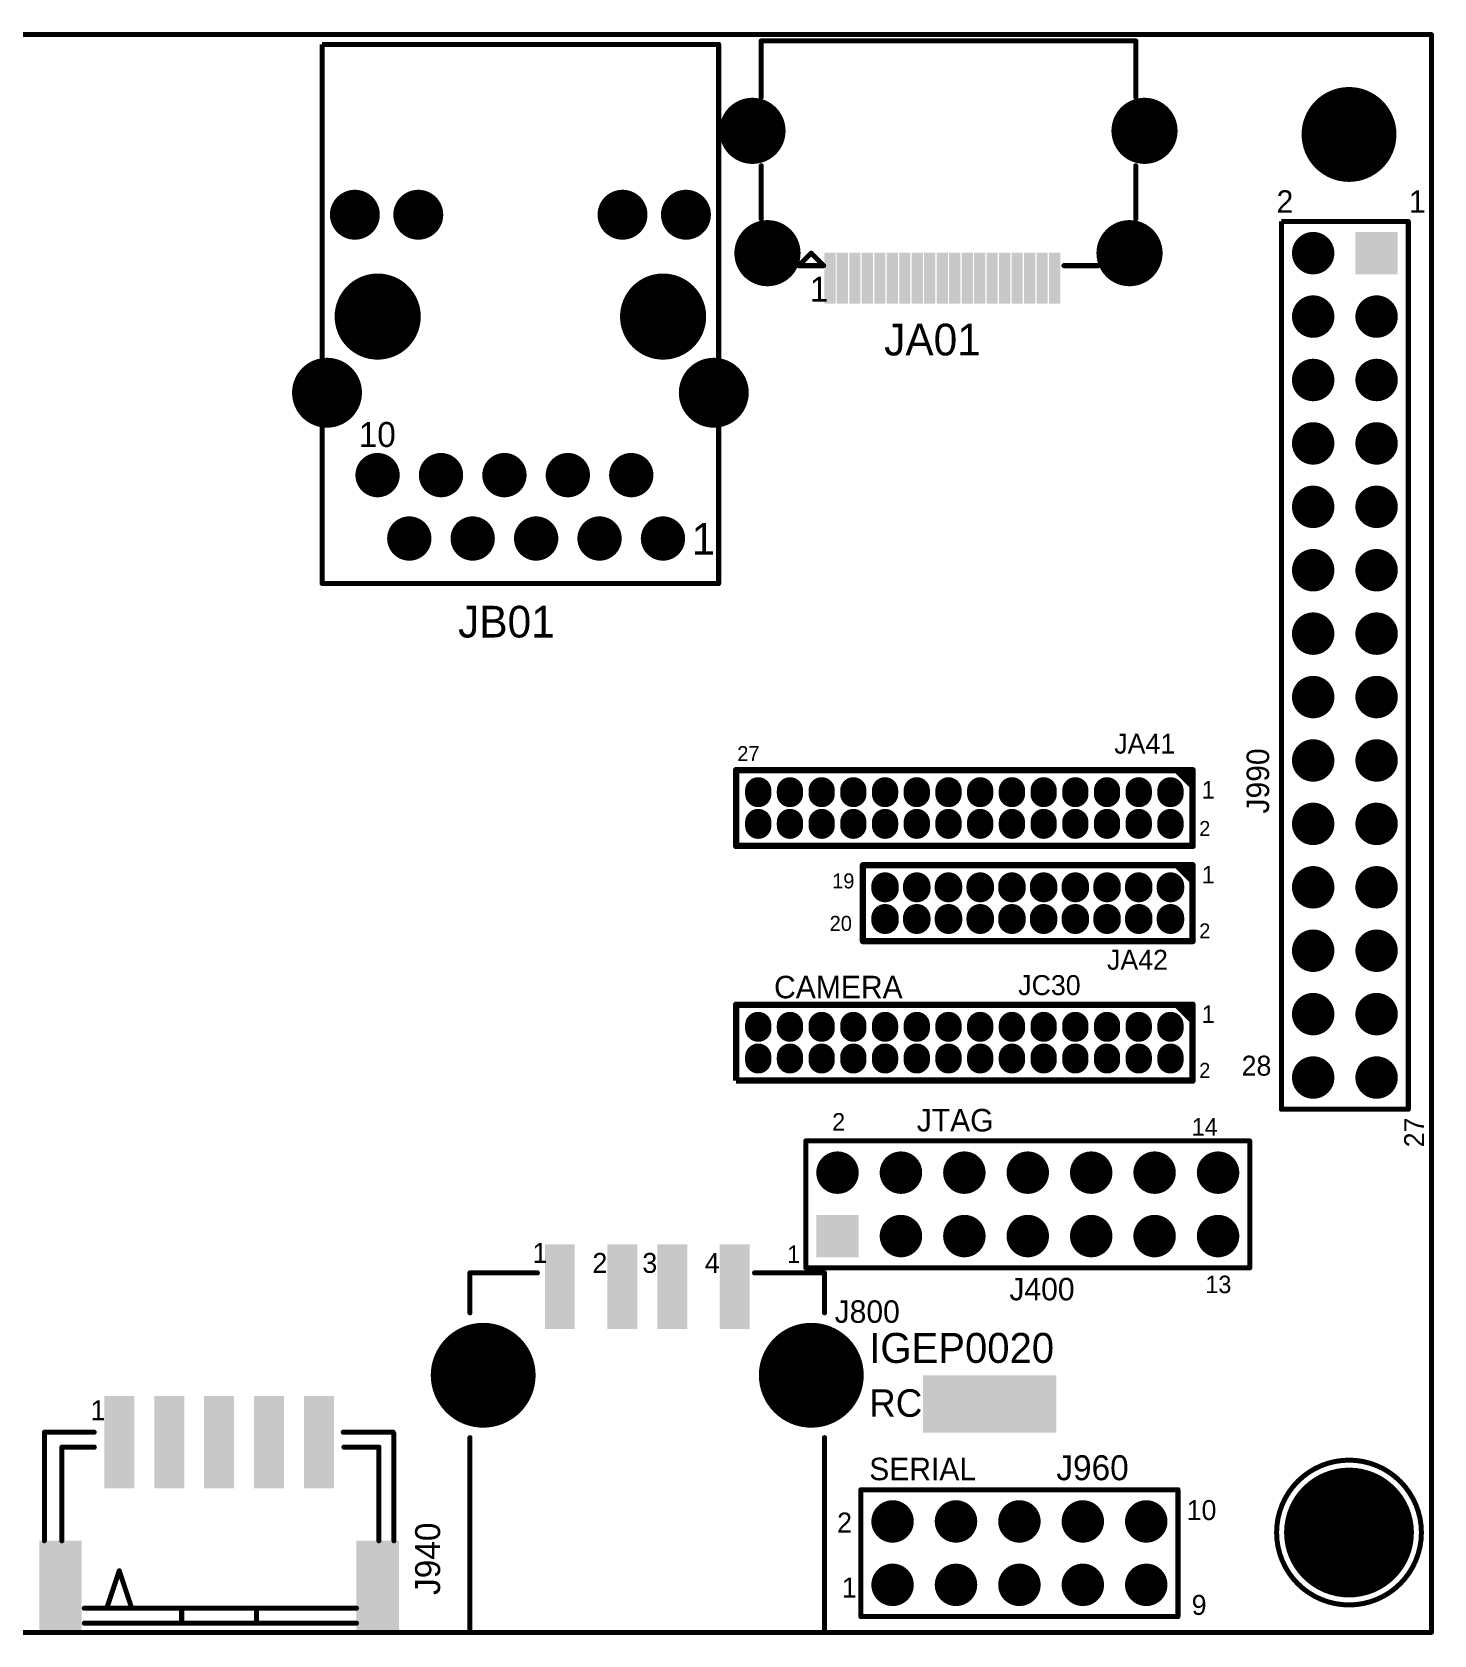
# Model space of a CAD drawing. Extents: x 3.1 to 98.5, y 19.6 to 84.
# Drawn here: x 42.4 to 98.5, y 19.8 to 84 of the extents above; entities that cross this region are included whole.
import ezdxf

# ---------------------------------------------------------------- set-up
doc = ezdxf.new("R2010")
doc.units = 0
doc.header["$MEASUREMENT"] = 0
for name, color, linetype in [('MECHANICAL1', 6, 'CONTINUOUS'), ('TOPOVERLAY', 2, 'CONTINUOUS'), ('TOPSOLDER', 216, 'CONTINUOUS')]:
    doc.layers.add(name, color=color, linetype=linetype)

msp = doc.modelspace()

# ---------------------------------------------------------------- linework, layer by layer
at = {"layer": 'MECHANICAL1', "const_width": 0.2032}
for points in [[(5.413708, 83.85759), (98.413707, 83.85759)], [(98.413707, 19.857591), (98.413707, 83.85759)], [(5.413708, 19.857591), (98.413707, 19.857591)]]:
    msp.add_lwpolyline(points, dxfattribs=at)
at = {"layer": 'MECHANICAL1', "const_width": 0.1016}
for points in [[(98.362907, 83.85759, 1), (98.464507, 83.85759, 1)], [(98.362907, 83.85759, 1), (98.464507, 83.85759, 1)], [(98.362907, 19.857591, 1), (98.464507, 19.857591, 1)], [(98.362907, 19.857591, 1), (98.464507, 19.857591, 1)]]:
    msp.add_lwpolyline(points, format="xyb", close=True, dxfattribs=at)
at = {"layer": 'TOPOVERLAY'}
for points, const_width in [([(53.988709, 83.462592), (69.868707, 83.462592)], 0.2032), ([(53.988709, 61.872592), (53.988709, 83.462592)], 0.2032), ([(69.868707, 61.872592), (69.868707, 83.462592)], 0.2032), ([(71.573708, 81.352591), (71.573708, 83.602592)], 0.2032), ([(71.573708, 83.602592), (86.573708, 83.602592)], 0.2032), ([(86.573708, 81.352591), (86.573708, 83.602592)], 0.2032), ([(71.573708, 76.477592), (71.573708, 78.602592)], 0.2032), ([(86.573708, 76.477592), (86.573708, 78.602592)], 0.2032), ([(92.408708, 40.812591), (92.408708, 76.372591)], 0.2032), ([(92.408708, 76.372591), (97.488708, 76.372591)], 0.2032), ([(97.488708, 40.812591), (97.488708, 76.372591)], 0.2032), ([(73.07371, 74.602592), (73.573709, 75.102591)], 0.2032), ([(73.573709, 75.102591), (74.073708, 74.602592)], 0.2032), ([(73.073707, 74.602592), (73.07371, 74.602592)], 0.2032), ([(73.073707, 74.602592), (74.073708, 74.602592)], 0.2032), ([(83.698708, 74.602592), (85.073709, 74.602592)], 0.2032), ([(53.988709, 61.872592), (69.868707, 61.872592)], 0.2032), ([(70.568709, 51.357592), (70.568709, 54.397591)], 0.254), ([(70.568709, 54.397591), (88.848708, 54.397591)], 0.254), ([(88.213708, 54.397591), (88.848708, 53.762591)], 0.254), ([(88.463707, 54.397591), (88.848708, 54.01259)], 0.254), ([(88.848708, 51.357592), (88.848708, 54.397591)], 0.254), ([(70.568709, 51.357592), (88.848708, 51.357592)], 0.254), ([(75.648709, 47.547592), (75.648709, 50.587591)], 0.254), ([(75.648709, 50.587591), (88.848708, 50.587591)], 0.254), ([(88.213708, 50.587591), (88.848708, 49.952591)], 0.254), ([(88.463707, 50.587591), (88.848708, 50.20259)], 0.254), ([(88.848708, 47.547592), (88.848708, 50.587591)], 0.254), ([(75.648709, 47.547592), (88.848708, 47.547592)], 0.254), ([(70.568709, 44.999591), (88.848708, 44.999591)], 0.254), ([(70.568709, 41.959592), (70.568709, 44.999591)], 0.254), ([(88.213708, 44.999591), (88.848708, 44.364591)], 0.254), ([(88.463707, 44.999591), (88.848708, 44.61459)], 0.254), ([(88.848708, 41.959592), (88.848708, 44.999591)], 0.254), ([(70.568709, 41.959592), (88.848708, 41.959592)], 0.254), ([(92.408708, 40.812591), (97.488708, 40.812591)], 0.2032), ([(73.358708, 39.542591), (91.138708, 39.542591)], 0.2032), ([(73.358708, 34.462591), (73.358708, 39.542591)], 0.2032), ([(91.138708, 34.462591), (91.138708, 39.542591)], 0.2032), ([(59.908707, 34.25759), (62.608709, 34.25759)], 0.2032), ([(59.908707, 32.657591), (59.908707, 34.25759)], 0.2032), ([(71.308707, 34.25759), (74.108709, 34.25759)], 0.2032), ([(73.358708, 34.462591), (91.138708, 34.462591)], 0.2032), ([(74.108709, 32.657591), (74.108709, 34.25759)], 0.2032), ([(42.863709, 27.87759), (44.863708, 27.87759)], 0.2), ([(42.863709, 23.527589), (42.863709, 27.87759)], 0.2), ([(54.834964, 27.87759), (56.834963, 27.87759)], 0.2), ([(56.863707, 27.87759), (56.863709, 23.527589)], 0.2), ([(59.908707, 19.857591), (59.908707, 27.657591)], 0.2032), ([(74.108709, 19.857591), (74.108709, 27.657591)], 0.2032), ([(43.563708, 27.277589), (44.863708, 27.277589)], 0.2032), ([(43.563708, 27.277589), (43.563711, 23.527589)], 0.2032), ([(54.863708, 27.277589), (56.263708, 27.277589)], 0.2032), ([(56.263708, 23.527589), (56.263708, 27.277589)], 0.2032), ([(75.563707, 20.492591), (75.563707, 25.572591)], 0.2032), ([(75.563707, 25.572591), (88.263707, 25.572591)], 0.2032), ([(88.263707, 20.492591), (88.263707, 25.572591)], 0.2032), ([(45.363707, 20.827589), (45.863708, 22.327589)], 0.2), ([(45.863708, 22.327589), (46.363707, 20.827589)], 0.2), ([(44.463709, 20.827592), (55.363707, 20.827592)], 0.2032), ([(48.363709, 20.22759), (48.363709, 20.727592)], 0.2032), ([(51.363708, 20.22759), (51.363708, 20.727592)], 0.2032), ([(75.563707, 20.492591), (88.263707, 20.492591)], 0.2032), ([(44.463709, 20.22759), (55.363707, 20.22759)], 0.2), ([(59.908707, 19.857591), (74.108709, 19.857591)], 0.2032)]:
    msp.add_lwpolyline(points, dxfattribs=dict(at, const_width=const_width))
for points, const_width in [([(69.817907, 83.462592, 1), (69.919507, 83.462592, 1)], 0.1016), ([(69.817907, 83.462592, 1), (69.919507, 83.462592, 1)], 0.1016), ([(71.522908, 83.602592, 1), (71.624508, 83.602592, 1)], 0.1016), ([(71.522908, 83.602592, 1), (71.624508, 83.602592, 1)], 0.1016), ([(86.522908, 83.602592, 1), (86.624508, 83.602592, 1)], 0.1016), ([(86.522908, 83.602592, 1), (86.624508, 83.602592, 1)], 0.1016), ([(71.522908, 81.352591, 1), (71.624508, 81.352591, 1)], 0.1016), ([(86.522908, 81.352591, 1), (86.624508, 81.352591, 1)], 0.1016), ([(71.522908, 78.602592, 1), (71.624508, 78.602592, 1)], 0.1016), ([(86.522908, 78.602592, 1), (86.624508, 78.602592, 1)], 0.1016), ([(71.522908, 76.477592, 1), (71.624508, 76.477592, 1)], 0.1016), ([(86.522908, 76.477592, 1), (86.624508, 76.477592, 1)], 0.1016), ([(97.437908, 76.372591, 1), (97.539508, 76.372591, 1)], 0.1016), ([(97.437908, 76.372591, 1), (97.539508, 76.372591, 1)], 0.1016), ([(73.522909, 75.102591, 1), (73.624509, 75.102591, 1)], 0.1016), ([(73.522909, 75.102591, 1), (73.624509, 75.102591, 1)], 0.1016), ([(73.022907, 74.602592, 1), (73.124507, 74.602592, 1)], 0.1016), ([(73.022907, 74.602592, 1), (73.124507, 74.602592, 1)], 0.1016), ([(73.02291, 74.602592, 1), (73.12451, 74.602592, 1)], 0.1016), ([(73.02291, 74.602592, 1), (73.12451, 74.602592, 1)], 0.1016), ([(74.022908, 74.602592, 1), (74.124508, 74.602592, 1)], 0.1016), ([(74.022908, 74.602592, 1), (74.124508, 74.602592, 1)], 0.1016), ([(83.647908, 74.602592, 1), (83.749508, 74.602592, 1)], 0.1016), ([(85.022909, 74.602592, 1), (85.124509, 74.602592, 1)], 0.1016), ([(53.937909, 61.872592, 1), (54.039509, 61.872592, 1)], 0.1016), ([(53.937909, 61.872592, 1), (54.039509, 61.872592, 1)], 0.1016), ([(69.817907, 61.872592, 1), (69.919507, 61.872592, 1)], 0.1016), ([(69.817907, 61.872592, 1), (69.919507, 61.872592, 1)], 0.1016), ([(70.505209, 54.397591, 1), (70.632209, 54.397591, 1)], 0.127), ([(70.505209, 54.397591, 1), (70.632209, 54.397591, 1)], 0.127), ([(88.150208, 54.397591, 1), (88.277208, 54.397591, 1)], 0.127), ([(88.400207, 54.397591, 1), (88.527207, 54.397591, 1)], 0.127), ([(88.785208, 54.397591, 1), (88.912208, 54.397591, 1)], 0.127), ([(88.785208, 54.397591, 1), (88.912208, 54.397591, 1)], 0.127), ([(88.785208, 54.01259, 1), (88.912208, 54.01259, 1)], 0.127), ([(88.785208, 53.762591, 1), (88.912208, 53.762591, 1)], 0.127), ([(70.505209, 51.357592, 1), (70.632209, 51.357592, 1)], 0.127), ([(70.505209, 51.357592, 1), (70.632209, 51.357592, 1)], 0.127), ([(88.785208, 51.357592, 1), (88.912208, 51.357592, 1)], 0.127), ([(88.785208, 51.357592, 1), (88.912208, 51.357592, 1)], 0.127), ([(75.585209, 50.587591, 1), (75.712209, 50.587591, 1)], 0.127), ([(75.585209, 50.587591, 1), (75.712209, 50.587591, 1)], 0.127), ([(88.150208, 50.587591, 1), (88.277208, 50.587591, 1)], 0.127), ([(88.400207, 50.587591, 1), (88.527207, 50.587591, 1)], 0.127), ([(88.785208, 50.587591, 1), (88.912208, 50.587591, 1)], 0.127), ([(88.785208, 50.587591, 1), (88.912208, 50.587591, 1)], 0.127), ([(88.785208, 50.20259, 1), (88.912208, 50.20259, 1)], 0.127), ([(88.785208, 49.952591, 1), (88.912208, 49.952591, 1)], 0.127), ([(75.585209, 47.547592, 1), (75.712209, 47.547592, 1)], 0.127), ([(75.585209, 47.547592, 1), (75.712209, 47.547592, 1)], 0.127), ([(88.785208, 47.547592, 1), (88.912208, 47.547592, 1)], 0.127), ([(88.785208, 47.547592, 1), (88.912208, 47.547592, 1)], 0.127), ([(70.505209, 44.999591, 1), (70.632209, 44.999591, 1)], 0.127), ([(70.505209, 44.999591, 1), (70.632209, 44.999591, 1)], 0.127), ([(88.150208, 44.999591, 1), (88.277208, 44.999591, 1)], 0.127), ([(88.400207, 44.999591, 1), (88.527207, 44.999591, 1)], 0.127), ([(88.785208, 44.999591, 1), (88.912208, 44.999591, 1)], 0.127), ([(88.785208, 44.999591, 1), (88.912208, 44.999591, 1)], 0.127), ([(88.785208, 44.61459, 1), (88.912208, 44.61459, 1)], 0.127), ([(88.785208, 44.364591, 1), (88.912208, 44.364591, 1)], 0.127), ([(88.785208, 41.959592, 1), (88.912208, 41.959592, 1)], 0.127), ([(88.785208, 41.959592, 1), (88.912208, 41.959592, 1)], 0.127), ([(92.357908, 40.812591, 1), (92.459508, 40.812591, 1)], 0.1016), ([(92.357908, 40.812591, 1), (92.459508, 40.812591, 1)], 0.1016), ([(97.437908, 40.812591, 1), (97.539508, 40.812591, 1)], 0.1016), ([(97.437908, 40.812591, 1), (97.539508, 40.812591, 1)], 0.1016), ([(73.307908, 39.542591, 1), (73.409508, 39.542591, 1)], 0.1016), ([(73.307908, 39.542591, 1), (73.409508, 39.542591, 1)], 0.1016), ([(91.087908, 39.542591, 1), (91.189508, 39.542591, 1)], 0.1016), ([(91.087908, 39.542591, 1), (91.189508, 39.542591, 1)], 0.1016), ([(59.857907, 34.25759, 1), (59.959507, 34.25759, 1)], 0.1016), ([(59.857907, 34.25759, 1), (59.959507, 34.25759, 1)], 0.1016), ([(62.557909, 34.25759, 1), (62.659509, 34.25759, 1)], 0.1016), ([(71.257907, 34.25759, 1), (71.359507, 34.25759, 1)], 0.1016), ([(73.307908, 34.462591, 1), (73.409508, 34.462591, 1)], 0.1016), ([(73.307908, 34.462591, 1), (73.409508, 34.462591, 1)], 0.1016), ([(74.057909, 34.25759, 1), (74.159509, 34.25759, 1)], 0.1016), ([(74.057909, 34.25759, 1), (74.159509, 34.25759, 1)], 0.1016), ([(91.087908, 34.462591, 1), (91.189508, 34.462591, 1)], 0.1016), ([(91.087908, 34.462591, 1), (91.189508, 34.462591, 1)], 0.1016), ([(59.857907, 32.657591, 1), (59.959507, 32.657591, 1)], 0.1016), ([(74.057909, 32.657591, 1), (74.159509, 32.657591, 1)], 0.1016), ([(42.813709, 27.87759, 1), (42.913709, 27.87759, 1)], 0.1), ([(42.813709, 27.87759, 1), (42.913709, 27.87759, 1)], 0.1), ([(44.813708, 27.87759, 1), (44.913708, 27.87759, 1)], 0.1), ([(54.784964, 27.87759, 1), (54.884964, 27.87759, 1)], 0.1), ([(54.784964, 27.87759, 1), (54.884964, 27.87759, 1)], 0.1), ([(56.784963, 27.87759, 1), (56.884963, 27.87759, 1)], 0.1), ([(59.857907, 27.657591, 1), (59.959507, 27.657591, 1)], 0.1016), ([(74.057909, 27.657591, 1), (74.159509, 27.657591, 1)], 0.1016), ([(43.512908, 27.277589, 1), (43.614508, 27.277589, 1)], 0.1016), ([(43.512908, 27.277589, 1), (43.614508, 27.277589, 1)], 0.1016), ([(44.812908, 27.277589, 1), (44.914508, 27.277589, 1)], 0.1016), ([(54.812908, 27.277589, 1), (54.914508, 27.277589, 1)], 0.1016), ([(56.212908, 27.277589, 1), (56.314508, 27.277589, 1)], 0.1016), ([(56.212908, 27.277589, 1), (56.314508, 27.277589, 1)], 0.1016), ([(98.013718, 23.857591, 1), (92.21372, 23.857591, 1)], 0.2), ([(75.512907, 25.572591, 1), (75.614507, 25.572591, 1)], 0.1016), ([(75.512907, 25.572591, 1), (75.614507, 25.572591, 1)], 0.1016), ([(88.212907, 25.572591, 1), (88.314507, 25.572591, 1)], 0.1016), ([(88.212907, 25.572591, 1), (88.314507, 25.572591, 1)], 0.1016), ([(92.16372, 23.857591, 1), (92.26372, 23.857591, 1)], 0.1), ([(97.963719, 23.857591, 1), (98.063718, 23.857591, 1)], 0.1), ([(42.813709, 23.527589, 1), (42.913709, 23.527589, 1)], 0.1), ([(43.512911, 23.527589, 1), (43.614511, 23.527589, 1)], 0.1016), ([(56.212908, 23.527589, 1), (56.314508, 23.527589, 1)], 0.1016), ([(56.813709, 23.527589, 1), (56.913709, 23.527589, 1)], 0.1), ([(45.813709, 22.327589, 1), (45.913708, 22.327589, 1)], 0.1), ([(45.813709, 22.327589, 1), (45.913708, 22.327589, 1)], 0.1), ([(44.412909, 20.827592, 1), (44.514509, 20.827592, 1)], 0.1016), ([(45.313707, 20.827589, 1), (45.413707, 20.827589, 1)], 0.1), ([(46.313708, 20.827589, 1), (46.413707, 20.827589, 1)], 0.1), ([(48.312909, 20.727592, 1), (48.414509, 20.727592, 1)], 0.1016), ([(51.312908, 20.727592, 1), (51.414508, 20.727592, 1)], 0.1016), ([(55.312907, 20.827592, 1), (55.414507, 20.827592, 1)], 0.1016), ([(75.512907, 20.492591, 1), (75.614507, 20.492591, 1)], 0.1016), ([(75.512907, 20.492591, 1), (75.614507, 20.492591, 1)], 0.1016), ([(88.212907, 20.492591, 1), (88.314507, 20.492591, 1)], 0.1016), ([(88.212907, 20.492591, 1), (88.314507, 20.492591, 1)], 0.1016), ([(44.413709, 20.22759, 1), (44.513709, 20.22759, 1)], 0.1), ([(48.312909, 20.22759, 1), (48.414509, 20.22759, 1)], 0.1016), ([(51.312908, 20.22759, 1), (51.414508, 20.22759, 1)], 0.1016), ([(55.313707, 20.22759, 1), (55.413707, 20.22759, 1)], 0.1), ([(59.857907, 19.857591, 1), (59.959507, 19.857591, 1)], 0.1016), ([(59.857907, 19.857591, 1), (59.959507, 19.857591, 1)], 0.1016), ([(74.057909, 19.857591, 1), (74.159509, 19.857591, 1)], 0.1016), ([(74.057909, 19.857591, 1), (74.159509, 19.857591, 1)], 0.1016)]:
    msp.add_lwpolyline(points, format="xyb", close=True, dxfattribs=dict(at, const_width=const_width))
msp.add_solid([(78.057711, 27.858591), (83.391706, 27.858591), (78.057711, 30.158592), (83.391706, 30.158592)], dxfattribs=at)
at = {"layer": 'TOPSOLDER'}
for points, const_width in [([(94.163719, 79.85759, 1), (96.06372, 79.85759, 1)], 1.899999), ([(70.561208, 80.002591, 1), (71.886209, 80.002591, 1)], 1.325001), ([(86.261207, 80.002591, 1), (87.586208, 80.002591, 1)], 1.325001), ([(54.79871, 76.64259, 1), (55.798708, 76.64259, 1)], 0.999998), ([(57.33871, 76.64259, 1), (58.338708, 76.64259, 1)], 0.999998), ([(65.518709, 76.64259, 1), (66.518707, 76.64259, 1)], 0.999998), ([(68.058709, 76.64259, 1), (69.058707, 76.64259, 1)], 0.999998), ([(71.161207, 75.102591, 1), (72.486208, 75.102591, 1)], 1.325001), ([(85.661208, 75.102591, 1), (86.986209, 75.102591, 1)], 1.325001), ([(93.253708, 75.102591, 1), (94.103708, 75.102591, 1)], 0.849998), ([(55.351208, 72.562591, 1), (57.076208, 72.562591, 1)], 1.725), ([(66.781208, 72.562591, 1), (68.506208, 72.562591, 1)], 1.725), ([(93.253708, 72.562591, 1), (94.103708, 72.562591, 1)], 0.849998), ([(95.793708, 72.562591, 1), (96.643708, 72.562591, 1)], 0.849998), ([(53.483708, 69.512592, 1), (54.883706, 69.512592, 1)], 1.4), ([(68.97371, 69.512592, 1), (70.373708, 69.512592, 1)], 1.4), ([(93.253708, 70.022591, 1), (94.103708, 70.022591, 1)], 0.849998), ([(95.793708, 70.022591, 1), (96.643708, 70.022591, 1)], 0.849998), ([(93.253708, 67.482591, 1), (94.103708, 67.482591, 1)], 0.849998), ([(95.793708, 67.482591, 1), (96.643708, 67.482591, 1)], 0.849998), ([(55.765007, 66.212591, 1), (56.652407, 66.212591, 1)], 0.8874), ([(58.305007, 66.212591, 1), (59.192407, 66.212591, 1)], 0.8874), ([(60.845007, 66.212591, 1), (61.732407, 66.212591, 1)], 0.8874), ([(63.385007, 66.212591, 1), (64.272407, 66.212591, 1)], 0.8874), ([(65.925007, 66.212591, 1), (66.812407, 66.212591, 1)], 0.8874), ([(93.253708, 64.942591, 1), (94.103708, 64.942591, 1)], 0.849998), ([(95.793708, 64.942591, 1), (96.643708, 64.942591, 1)], 0.849998), ([(57.035007, 63.672591, 1), (57.922407, 63.672591, 1)], 0.8874), ([(59.575007, 63.672591, 1), (60.462407, 63.672591, 1)], 0.8874), ([(62.115007, 63.672591, 1), (63.002407, 63.672591, 1)], 0.8874), ([(64.655007, 63.672591, 1), (65.542407, 63.672591, 1)], 0.8874), ([(67.195007, 63.672591, 1), (68.082407, 63.672591, 1)], 0.8874), ([(93.253708, 62.402591, 1), (94.103708, 62.402591, 1)], 0.849998), ([(95.793708, 62.402591, 1), (96.643708, 62.402591, 1)], 0.849998), ([(93.253708, 59.862591, 1), (94.103708, 59.862591, 1)], 0.849998), ([(95.793708, 59.862591, 1), (96.643708, 59.862591, 1)], 0.849998), ([(93.253708, 57.322591, 1), (94.103708, 57.322591, 1)], 0.849998), ([(95.793708, 57.322591, 1), (96.643708, 57.322591, 1)], 0.849998), ([(93.253708, 54.782591, 1), (94.103708, 54.782591, 1)], 0.849998), ([(95.793708, 54.782591, 1), (96.643708, 54.782591, 1)], 0.849998), ([(71.191209, 53.58759, 1), (71.716207, 53.58759, 1)], 0.525), ([(71.191209, 53.437592, 1), (71.716207, 53.437592, 1)], 0.525), ([(72.461209, 53.58759, 1), (72.986207, 53.58759, 1)], 0.525), ([(72.461209, 53.437592, 1), (72.986207, 53.437592, 1)], 0.525), ([(73.731209, 53.58759, 1), (74.256207, 53.58759, 1)], 0.525), ([(73.731209, 53.437592, 1), (74.256207, 53.437592, 1)], 0.525), ([(75.001209, 53.58759, 1), (75.526207, 53.58759, 1)], 0.525), ([(75.001209, 53.437592, 1), (75.526207, 53.437592, 1)], 0.525), ([(76.271209, 53.58759, 1), (76.796207, 53.58759, 1)], 0.525), ([(76.271209, 53.437592, 1), (76.796207, 53.437592, 1)], 0.525), ([(77.541209, 53.58759, 1), (78.066207, 53.58759, 1)], 0.525), ([(77.541209, 53.437592, 1), (78.066207, 53.437592, 1)], 0.525), ([(78.811209, 53.58759, 1), (79.336207, 53.58759, 1)], 0.525), ([(78.811209, 53.437592, 1), (79.336207, 53.437592, 1)], 0.525), ([(80.081209, 53.58759, 1), (80.606207, 53.58759, 1)], 0.525), ([(80.081209, 53.437592, 1), (80.606207, 53.437592, 1)], 0.525), ([(81.351209, 53.58759, 1), (81.876207, 53.58759, 1)], 0.525), ([(81.351209, 53.437592, 1), (81.876207, 53.437592, 1)], 0.525), ([(82.621209, 53.58759, 1), (83.146207, 53.58759, 1)], 0.525), ([(82.621209, 53.437592, 1), (83.146207, 53.437592, 1)], 0.525), ([(83.891209, 53.58759, 1), (84.416207, 53.58759, 1)], 0.525), ([(83.891209, 53.437592, 1), (84.416207, 53.437592, 1)], 0.525), ([(85.161209, 53.58759, 1), (85.686207, 53.58759, 1)], 0.525), ([(85.161209, 53.437592, 1), (85.686207, 53.437592, 1)], 0.525), ([(86.431209, 53.58759, 1), (86.956207, 53.58759, 1)], 0.525), ([(86.431209, 53.437592, 1), (86.956207, 53.437592, 1)], 0.525), ([(87.701209, 53.58759, 1), (88.226207, 53.58759, 1)], 0.525), ([(87.701209, 53.437592, 1), (88.226207, 53.437592, 1)], 0.525), ([(71.191209, 52.31759, 1), (71.716207, 52.31759, 1)], 0.525), ([(71.191209, 52.167592, 1), (71.716207, 52.167592, 1)], 0.525), ([(72.461209, 52.31759, 1), (72.986207, 52.31759, 1)], 0.525), ([(72.461209, 52.167592, 1), (72.986207, 52.167592, 1)], 0.525), ([(73.731209, 52.31759, 1), (74.256207, 52.31759, 1)], 0.525), ([(73.731209, 52.167592, 1), (74.256207, 52.167592, 1)], 0.525), ([(75.001209, 52.31759, 1), (75.526207, 52.31759, 1)], 0.525), ([(75.001209, 52.167592, 1), (75.526207, 52.167592, 1)], 0.525), ([(76.271209, 52.31759, 1), (76.796207, 52.31759, 1)], 0.525), ([(76.271209, 52.167592, 1), (76.796207, 52.167592, 1)], 0.525), ([(77.541209, 52.31759, 1), (78.066207, 52.31759, 1)], 0.525), ([(77.541209, 52.167592, 1), (78.066207, 52.167592, 1)], 0.525), ([(78.811209, 52.31759, 1), (79.336207, 52.31759, 1)], 0.525), ([(78.811209, 52.167592, 1), (79.336207, 52.167592, 1)], 0.525), ([(80.081209, 52.31759, 1), (80.606207, 52.31759, 1)], 0.525), ([(80.081209, 52.167592, 1), (80.606207, 52.167592, 1)], 0.525), ([(81.351209, 52.31759, 1), (81.876207, 52.31759, 1)], 0.525), ([(81.351209, 52.167592, 1), (81.876207, 52.167592, 1)], 0.525), ([(82.621209, 52.31759, 1), (83.146207, 52.31759, 1)], 0.525), ([(82.621209, 52.167592, 1), (83.146207, 52.167592, 1)], 0.525), ([(83.891209, 52.31759, 1), (84.416207, 52.31759, 1)], 0.525), ([(83.891209, 52.167592, 1), (84.416207, 52.167592, 1)], 0.525), ([(85.161209, 52.31759, 1), (85.686207, 52.31759, 1)], 0.525), ([(85.161209, 52.167592, 1), (85.686207, 52.167592, 1)], 0.525), ([(86.431209, 52.31759, 1), (86.956207, 52.31759, 1)], 0.525), ([(86.431209, 52.167592, 1), (86.956207, 52.167592, 1)], 0.525), ([(87.701209, 52.31759, 1), (88.226207, 52.31759, 1)], 0.525), ([(87.701209, 52.167592, 1), (88.226207, 52.167592, 1)], 0.525), ([(93.253708, 52.242591, 1), (94.103708, 52.242591, 1)], 0.849998), ([(95.793708, 52.242591, 1), (96.643708, 52.242591, 1)], 0.849998), ([(76.258707, 49.752591, 1), (76.808709, 49.752591, 1)], 0.549999), ([(76.258707, 49.652591, 1), (76.808709, 49.652591, 1)], 0.549999), ([(77.528707, 49.752591, 1), (78.078709, 49.752591, 1)], 0.549999), ([(77.528707, 49.652591, 1), (78.078709, 49.652591, 1)], 0.549999), ([(78.798707, 49.752591, 1), (79.348709, 49.752591, 1)], 0.549999), ([(78.798707, 49.652591, 1), (79.348709, 49.652591, 1)], 0.549999), ([(80.068707, 49.752591, 1), (80.618709, 49.752591, 1)], 0.549999), ([(80.068707, 49.652591, 1), (80.618709, 49.652591, 1)], 0.549999), ([(81.338707, 49.752591, 1), (81.888709, 49.752591, 1)], 0.549999), ([(81.338707, 49.652591, 1), (81.888709, 49.652591, 1)], 0.549999), ([(82.608707, 49.752591, 1), (83.158709, 49.752591, 1)], 0.549999), ([(82.608707, 49.652591, 1), (83.158709, 49.652591, 1)], 0.549999), ([(83.878707, 49.752591, 1), (84.428709, 49.752591, 1)], 0.549999), ([(83.878707, 49.652591, 1), (84.428709, 49.652591, 1)], 0.549999), ([(85.148707, 49.752591, 1), (85.698709, 49.752591, 1)], 0.549999), ([(85.148707, 49.652591, 1), (85.698709, 49.652591, 1)], 0.549999), ([(86.418707, 49.752591, 1), (86.968709, 49.752591, 1)], 0.549999), ([(86.418707, 49.652591, 1), (86.968709, 49.652591, 1)], 0.549999), ([(87.688707, 49.752591, 1), (88.238709, 49.752591, 1)], 0.549999), ([(87.688707, 49.652591, 1), (88.238709, 49.652591, 1)], 0.549999), ([(93.253708, 49.702591, 1), (94.103708, 49.702591, 1)], 0.849998), ([(95.793708, 49.702591, 1), (96.643708, 49.702591, 1)], 0.849998), ([(76.258707, 48.482591, 1), (76.808709, 48.482591, 1)], 0.549999), ([(76.258707, 48.382591, 1), (76.808709, 48.382591, 1)], 0.549999), ([(77.528707, 48.482591, 1), (78.078709, 48.482591, 1)], 0.549999), ([(77.528707, 48.382591, 1), (78.078709, 48.382591, 1)], 0.549999), ([(78.798707, 48.482591, 1), (79.348709, 48.482591, 1)], 0.549999), ([(78.798707, 48.382591, 1), (79.348709, 48.382591, 1)], 0.549999), ([(80.068707, 48.482591, 1), (80.618709, 48.482591, 1)], 0.549999), ([(80.068707, 48.382591, 1), (80.618709, 48.382591, 1)], 0.549999), ([(81.338707, 48.482591, 1), (81.888709, 48.482591, 1)], 0.549999), ([(81.338707, 48.382591, 1), (81.888709, 48.382591, 1)], 0.549999), ([(82.608707, 48.482591, 1), (83.158709, 48.482591, 1)], 0.549999), ([(82.608707, 48.382591, 1), (83.158709, 48.382591, 1)], 0.549999), ([(83.878707, 48.482591, 1), (84.428709, 48.482591, 1)], 0.549999), ([(83.878707, 48.382591, 1), (84.428709, 48.382591, 1)], 0.549999), ([(85.148707, 48.482591, 1), (85.698709, 48.482591, 1)], 0.549999), ([(85.148707, 48.382591, 1), (85.698709, 48.382591, 1)], 0.549999), ([(86.418707, 48.482591, 1), (86.968709, 48.482591, 1)], 0.549999), ([(86.418707, 48.382591, 1), (86.968709, 48.382591, 1)], 0.549999), ([(87.688707, 48.482591, 1), (88.238709, 48.482591, 1)], 0.549999), ([(87.688707, 48.382591, 1), (88.238709, 48.382591, 1)], 0.549999), ([(93.253708, 47.162591, 1), (94.103708, 47.162591, 1)], 0.849998), ([(95.793708, 47.162591, 1), (96.643708, 47.162591, 1)], 0.849998), ([(93.253708, 44.622591, 1), (94.103708, 44.622591, 1)], 0.849998), ([(95.793708, 44.622591, 1), (96.643708, 44.622591, 1)], 0.849998), ([(71.191209, 44.18959, 1), (71.716207, 44.18959, 1)], 0.525), ([(71.191209, 44.039592, 1), (71.716207, 44.039592, 1)], 0.525), ([(72.461209, 44.18959, 1), (72.986207, 44.18959, 1)], 0.525), ([(72.461209, 44.039592, 1), (72.986207, 44.039592, 1)], 0.525), ([(73.731209, 44.18959, 1), (74.256207, 44.18959, 1)], 0.525), ([(73.731209, 44.039592, 1), (74.256207, 44.039592, 1)], 0.525), ([(75.001209, 44.18959, 1), (75.526207, 44.18959, 1)], 0.525), ([(75.001209, 44.039592, 1), (75.526207, 44.039592, 1)], 0.525), ([(76.271209, 44.18959, 1), (76.796207, 44.18959, 1)], 0.525), ([(76.271209, 44.039592, 1), (76.796207, 44.039592, 1)], 0.525), ([(77.541209, 44.18959, 1), (78.066207, 44.18959, 1)], 0.525), ([(77.541209, 44.039592, 1), (78.066207, 44.039592, 1)], 0.525), ([(78.811209, 44.18959, 1), (79.336207, 44.18959, 1)], 0.525), ([(78.811209, 44.039592, 1), (79.336207, 44.039592, 1)], 0.525), ([(80.081209, 44.18959, 1), (80.606207, 44.18959, 1)], 0.525), ([(80.081209, 44.039592, 1), (80.606207, 44.039592, 1)], 0.525), ([(81.351209, 44.18959, 1), (81.876207, 44.18959, 1)], 0.525), ([(81.351209, 44.039592, 1), (81.876207, 44.039592, 1)], 0.525), ([(82.621209, 44.18959, 1), (83.146207, 44.18959, 1)], 0.525), ([(82.621209, 44.039592, 1), (83.146207, 44.039592, 1)], 0.525), ([(83.891209, 44.18959, 1), (84.416207, 44.18959, 1)], 0.525), ([(83.891209, 44.039592, 1), (84.416207, 44.039592, 1)], 0.525), ([(85.161209, 44.18959, 1), (85.686207, 44.18959, 1)], 0.525), ([(85.161209, 44.039592, 1), (85.686207, 44.039592, 1)], 0.525), ([(86.431209, 44.18959, 1), (86.956207, 44.18959, 1)], 0.525), ([(86.431209, 44.039592, 1), (86.956207, 44.039592, 1)], 0.525), ([(87.701209, 44.18959, 1), (88.226207, 44.18959, 1)], 0.525), ([(87.701209, 44.039592, 1), (88.226207, 44.039592, 1)], 0.525), ([(71.191209, 42.91959, 1), (71.716207, 42.91959, 1)], 0.525), ([(71.191209, 42.769592, 1), (71.716207, 42.769592, 1)], 0.525), ([(72.461209, 42.91959, 1), (72.986207, 42.91959, 1)], 0.525), ([(72.461209, 42.769592, 1), (72.986207, 42.769592, 1)], 0.525), ([(73.731209, 42.91959, 1), (74.256207, 42.91959, 1)], 0.525), ([(73.731209, 42.769592, 1), (74.256207, 42.769592, 1)], 0.525), ([(75.001209, 42.91959, 1), (75.526207, 42.91959, 1)], 0.525), ([(75.001209, 42.769592, 1), (75.526207, 42.769592, 1)], 0.525), ([(76.271209, 42.91959, 1), (76.796207, 42.91959, 1)], 0.525), ([(76.271209, 42.769592, 1), (76.796207, 42.769592, 1)], 0.525), ([(77.541209, 42.91959, 1), (78.066207, 42.91959, 1)], 0.525), ([(77.541209, 42.769592, 1), (78.066207, 42.769592, 1)], 0.525), ([(78.811209, 42.91959, 1), (79.336207, 42.91959, 1)], 0.525), ([(78.811209, 42.769592, 1), (79.336207, 42.769592, 1)], 0.525), ([(80.081209, 42.91959, 1), (80.606207, 42.91959, 1)], 0.525), ([(80.081209, 42.769592, 1), (80.606207, 42.769592, 1)], 0.525), ([(81.351209, 42.91959, 1), (81.876207, 42.91959, 1)], 0.525), ([(81.351209, 42.769592, 1), (81.876207, 42.769592, 1)], 0.525), ([(82.621209, 42.91959, 1), (83.146207, 42.91959, 1)], 0.525), ([(82.621209, 42.769592, 1), (83.146207, 42.769592, 1)], 0.525), ([(83.891209, 42.91959, 1), (84.416207, 42.91959, 1)], 0.525), ([(83.891209, 42.769592, 1), (84.416207, 42.769592, 1)], 0.525), ([(85.161209, 42.91959, 1), (85.686207, 42.91959, 1)], 0.525), ([(85.161209, 42.769592, 1), (85.686207, 42.769592, 1)], 0.525), ([(86.431209, 42.91959, 1), (86.956207, 42.91959, 1)], 0.525), ([(86.431209, 42.769592, 1), (86.956207, 42.769592, 1)], 0.525), ([(87.701209, 42.91959, 1), (88.226207, 42.91959, 1)], 0.525), ([(87.701209, 42.769592, 1), (88.226207, 42.769592, 1)], 0.525), ([(93.253708, 42.082591, 1), (94.103708, 42.082591, 1)], 0.849998), ([(95.793708, 42.082591, 1), (96.643708, 42.082591, 1)], 0.849998), ([(74.203708, 38.272591, 1), (75.053708, 38.272591, 1)], 0.849998), ([(76.743708, 38.272591, 1), (77.593708, 38.272591, 1)], 0.849998), ([(79.283708, 38.272591, 1), (80.133708, 38.272591, 1)], 0.849998), ([(81.823708, 38.272591, 1), (82.673708, 38.272591, 1)], 0.849998), ([(84.363708, 38.272591, 1), (85.213708, 38.272591, 1)], 0.849998), ([(86.903708, 38.272591, 1), (87.753708, 38.272591, 1)], 0.849998), ([(89.443708, 38.272591, 1), (90.293708, 38.272591, 1)], 0.849998), ([(76.743708, 35.732591, 1), (77.593708, 35.732591, 1)], 0.849998), ([(79.283708, 35.732591, 1), (80.133708, 35.732591, 1)], 0.849998), ([(81.823708, 35.732591, 1), (82.673708, 35.732591, 1)], 0.849998), ([(84.363708, 35.732591, 1), (85.213708, 35.732591, 1)], 0.849998), ([(86.903708, 35.732591, 1), (87.753708, 35.732591, 1)], 0.849998), ([(89.443708, 35.732591, 1), (90.293708, 35.732591, 1)], 0.849998), ([(59.388708, 30.157591, 1), (61.488709, 30.157591, 1)], 2.099998), ([(72.528707, 30.157591, 1), (74.628708, 30.157591, 1)], 2.099998), ([(93.813719, 23.857591, 1), (96.413719, 23.857591, 1)], 2.6), ([(76.408707, 24.302591, 1), (77.258708, 24.302591, 1)], 0.849998), ([(78.948707, 24.302591, 1), (79.798708, 24.302591, 1)], 0.849998), ([(81.488707, 24.302591, 1), (82.338708, 24.302591, 1)], 0.849998), ([(84.028707, 24.302591, 1), (84.878708, 24.302591, 1)], 0.849998), ([(86.568707, 24.302591, 1), (87.418708, 24.302591, 1)], 0.849998), ([(76.408707, 21.762591, 1), (77.258708, 21.762591, 1)], 0.849998), ([(78.948707, 21.762591, 1), (79.798708, 21.762591, 1)], 0.849998), ([(81.488707, 21.762591, 1), (82.338708, 21.762591, 1)], 0.849998), ([(84.028707, 21.762591, 1), (84.878708, 21.762591, 1)], 0.849998), ([(86.568707, 21.762591, 1), (87.418708, 21.762591, 1)], 0.849998)]:
    msp.add_lwpolyline(points, format="xyb", close=True, dxfattribs=dict(at, const_width=const_width))
for points, const_width in [([(71.453708, 53.58759), (71.453708, 53.437592)], 1.05), ([(72.723708, 53.58759), (72.723708, 53.437592)], 1.05), ([(73.993708, 53.58759), (73.993708, 53.437592)], 1.05), ([(75.263708, 53.58759), (75.263708, 53.437592)], 1.05), ([(76.533708, 53.58759), (76.533708, 53.437592)], 1.05), ([(77.803708, 53.58759), (77.803708, 53.437592)], 1.05), ([(79.073708, 53.58759), (79.073708, 53.437592)], 1.05), ([(80.343708, 53.58759), (80.343708, 53.437592)], 1.05), ([(81.613708, 53.58759), (81.613708, 53.437592)], 1.05), ([(82.883708, 53.58759), (82.883708, 53.437592)], 1.05), ([(84.153708, 53.58759), (84.153708, 53.437592)], 1.05), ([(85.423708, 53.58759), (85.423708, 53.437592)], 1.05), ([(86.693708, 53.58759), (86.693708, 53.437592)], 1.05), ([(87.963708, 53.58759), (87.963708, 53.437592)], 1.05), ([(71.453708, 52.31759), (71.453708, 52.167592)], 1.05), ([(72.723708, 52.31759), (72.723708, 52.167592)], 1.05), ([(73.993708, 52.31759), (73.993708, 52.167592)], 1.05), ([(75.263708, 52.31759), (75.263708, 52.167592)], 1.05), ([(76.533708, 52.31759), (76.533708, 52.167592)], 1.05), ([(77.803708, 52.31759), (77.803708, 52.167592)], 1.05), ([(79.073708, 52.31759), (79.073708, 52.167592)], 1.05), ([(80.343708, 52.31759), (80.343708, 52.167592)], 1.05), ([(81.613708, 52.31759), (81.613708, 52.167592)], 1.05), ([(82.883708, 52.31759), (82.883708, 52.167592)], 1.05), ([(84.153708, 52.31759), (84.153708, 52.167592)], 1.05), ([(85.423708, 52.31759), (85.423708, 52.167592)], 1.05), ([(86.693708, 52.31759), (86.693708, 52.167592)], 1.05), ([(87.963708, 52.31759), (87.963708, 52.167592)], 1.05), ([(76.533708, 49.752591), (76.533708, 49.652591)], 1.1), ([(77.803708, 49.752591), (77.803708, 49.652591)], 1.1), ([(79.073708, 49.752591), (79.073708, 49.652591)], 1.1), ([(80.343708, 49.752591), (80.343708, 49.652591)], 1.1), ([(81.613708, 49.752591), (81.613708, 49.652591)], 1.1), ([(82.883708, 49.752591), (82.883708, 49.652591)], 1.1), ([(84.153708, 49.752591), (84.153708, 49.652591)], 1.1), ([(85.423708, 49.752591), (85.423708, 49.652591)], 1.1), ([(86.693708, 49.752591), (86.693708, 49.652591)], 1.1), ([(87.963708, 49.752591), (87.963708, 49.652591)], 1.1), ([(76.533708, 48.482591), (76.533708, 48.382591)], 1.1), ([(77.803708, 48.482591), (77.803708, 48.382591)], 1.1), ([(79.073708, 48.482591), (79.073708, 48.382591)], 1.1), ([(80.343708, 48.482591), (80.343708, 48.382591)], 1.1), ([(81.613708, 48.482591), (81.613708, 48.382591)], 1.1), ([(82.883708, 48.482591), (82.883708, 48.382591)], 1.1), ([(84.153708, 48.482591), (84.153708, 48.382591)], 1.1), ([(85.423708, 48.482591), (85.423708, 48.382591)], 1.1), ([(86.693708, 48.482591), (86.693708, 48.382591)], 1.1), ([(87.963708, 48.482591), (87.963708, 48.382591)], 1.1), ([(71.453708, 44.18959), (71.453708, 44.039592)], 1.05), ([(72.723708, 44.18959), (72.723708, 44.039592)], 1.05), ([(73.993708, 44.18959), (73.993708, 44.039592)], 1.05), ([(75.263708, 44.18959), (75.263708, 44.039592)], 1.05), ([(76.533708, 44.18959), (76.533708, 44.039592)], 1.05), ([(77.803708, 44.18959), (77.803708, 44.039592)], 1.05), ([(79.073708, 44.18959), (79.073708, 44.039592)], 1.05), ([(80.343708, 44.18959), (80.343708, 44.039592)], 1.05), ([(81.613708, 44.18959), (81.613708, 44.039592)], 1.05), ([(82.883708, 44.18959), (82.883708, 44.039592)], 1.05), ([(84.153708, 44.18959), (84.153708, 44.039592)], 1.05), ([(85.423708, 44.18959), (85.423708, 44.039592)], 1.05), ([(86.693708, 44.18959), (86.693708, 44.039592)], 1.05), ([(87.963708, 44.18959), (87.963708, 44.039592)], 1.05), ([(71.453708, 42.91959), (71.453708, 42.769592)], 1.05), ([(72.723708, 42.91959), (72.723708, 42.769592)], 1.05), ([(73.993708, 42.91959), (73.993708, 42.769592)], 1.05), ([(75.263708, 42.91959), (75.263708, 42.769592)], 1.05), ([(76.533708, 42.91959), (76.533708, 42.769592)], 1.05), ([(77.803708, 42.91959), (77.803708, 42.769592)], 1.05), ([(79.073708, 42.91959), (79.073708, 42.769592)], 1.05), ([(80.343708, 42.91959), (80.343708, 42.769592)], 1.05), ([(81.613708, 42.91959), (81.613708, 42.769592)], 1.05), ([(82.883708, 42.91959), (82.883708, 42.769592)], 1.05), ([(84.153708, 42.91959), (84.153708, 42.769592)], 1.05), ([(85.423708, 42.91959), (85.423708, 42.769592)], 1.05), ([(86.693708, 42.91959), (86.693708, 42.769592)], 1.05), ([(87.963708, 42.91959), (87.963708, 42.769592)], 1.05)]:
    msp.add_lwpolyline(points, dxfattribs=dict(at, const_width=const_width))
for points in [[(95.36871, 75.952589), (95.36871, 74.252593), (97.068706, 75.952589), (97.068706, 74.252593)], [(74.098707, 73.077591), (74.548708, 73.077591), (74.098707, 75.12759), (74.548708, 75.12759)], [(74.598706, 73.077591), (75.048707, 73.077591), (74.598706, 75.12759), (75.048707, 75.12759)], [(75.098707, 73.077591), (75.548709, 73.077591), (75.098707, 75.12759), (75.548709, 75.12759)], [(75.598706, 73.077591), (76.048708, 73.077591), (75.598706, 75.12759), (76.048708, 75.12759)], [(76.098708, 73.077591), (76.548709, 73.077591), (76.098708, 75.12759), (76.548709, 75.12759)], [(76.598707, 73.077591), (77.048708, 73.077591), (76.598707, 75.12759), (77.048708, 75.12759)], [(77.098706, 73.077591), (77.548707, 73.077591), (77.098706, 75.12759), (77.548707, 75.12759)], [(77.598707, 73.077591), (78.048709, 73.077591), (77.598707, 75.12759), (78.048709, 75.12759)], [(78.098706, 73.077591), (78.548708, 73.077591), (78.098706, 75.12759), (78.548708, 75.12759)], [(78.598708, 73.077591), (79.048709, 73.077591), (78.598708, 75.12759), (79.048709, 75.12759)], [(79.098707, 73.077591), (79.548708, 73.077591), (79.098707, 75.12759), (79.548708, 75.12759)], [(79.598706, 73.077591), (80.048707, 73.077591), (79.598706, 75.12759), (80.048707, 75.12759)], [(80.098707, 73.077591), (80.548709, 73.077591), (80.098707, 75.12759), (80.548709, 75.12759)], [(80.598706, 73.077591), (81.048708, 73.077591), (80.598706, 75.12759), (81.048708, 75.12759)], [(81.098708, 73.077591), (81.548709, 73.077591), (81.098708, 75.12759), (81.548709, 75.12759)], [(81.598707, 73.077591), (82.048708, 73.077591), (81.598707, 75.12759), (82.048708, 75.12759)], [(82.098706, 73.077591), (82.548707, 73.077591), (82.098706, 75.12759), (82.548707, 75.12759)], [(82.598707, 73.077591), (83.048709, 73.077591), (82.598707, 75.12759), (83.048709, 75.12759)], [(83.098706, 73.077591), (83.548708, 73.077591), (83.098706, 75.12759), (83.548708, 75.12759)], [(73.77871, 34.882593), (75.478706, 34.882593), (73.77871, 36.582589), (75.478706, 36.582589)], [(62.908709, 32.007592), (64.108706, 32.007592), (62.908709, 35.40759), (64.108706, 35.40759)], [(65.408709, 32.007592), (66.608706, 32.007592), (65.408709, 35.40759), (66.608706, 35.40759)], [(67.40871, 32.007592), (68.608707, 32.007592), (67.40871, 35.40759), (68.608707, 35.40759)], [(69.90871, 32.007592), (71.108707, 32.007592), (69.90871, 35.40759), (71.108707, 35.40759)], [(46.463707, 29.32759), (45.26371, 29.32759), (46.463707, 25.627592), (45.26371, 25.627592)], [(48.463706, 29.32759), (47.263708, 29.32759), (48.463706, 25.627592), (47.263708, 25.627592)], [(50.463707, 29.32759), (49.263709, 29.32759), (50.463707, 25.627592), (49.263709, 25.627592)], [(52.463708, 29.32759), (51.26371, 29.32759), (52.463708, 25.627592), (51.26371, 25.627592)], [(54.463706, 29.32759), (53.263709, 29.32759), (54.463706, 25.627592), (53.263709, 25.627592)], [(42.66371, 19.927591), (44.363706, 19.927591), (42.66371, 23.527589), (44.363706, 23.527589)], [(55.36371, 19.927591), (57.063706, 19.927591), (55.36371, 23.527589), (57.063706, 23.527589)]]:
    msp.add_solid(points, dxfattribs=at)

# ---------------------------------------------------------------- texts
at = {"layer": 'TOPOVERLAY'}
for s, height, rotation, p in [('2', 0.900001, 360, (92.213534, 76.722476)), ('1', 0.900001, 360, (97.513524, 76.722476)), ('1', 1.000001, 360, (73.513709, 73.157591)), ('10', 1.000001, 360, (55.451708, 67.339592)), ('1', 1.27, 360, (68.786708, 63.021592)), ('J990', 0.900001, 90, (91.913708, 52.657591)), ('28', 0.800001, 360, (90.813707, 42.157592)), ('2', 0.700001, 360, (74.413707, 39.957591)), ('14', 0.700001, 360, (88.813709, 39.757592)), ('27', 0.800001, 90, (98.123708, 39.288591)), ('1', 0.800001, 360, (62.413708, 34.657592)), ('1', 0.700001, 360, (72.613708, 34.657592)), ('2', 0.800001, 360, (64.813709, 34.25759)), ('3', 0.800001, 360, (66.813707, 34.25759)), ('4', 0.800001, 360, (69.313707, 34.25759)), ('13', 0.700001, 360, (89.360708, 33.446591)), ('1', 0.800001, 360, (44.713708, 28.357592)), ('10', 0.800001, 360, (88.613709, 24.357592)), ('2', 0.800001, 360, (74.613707, 23.857591)), ('J940', 1.000001, 90, (58.713708, 21.357591)), ('1', 0.800001, 360, (74.801707, 21.254591)), ('9', 0.800001, 360, (88.813709, 20.557592))]:
    msp.add_text(s, height=height, rotation=rotation, dxfattribs=at).set_placement(p)
at = {"layer": 'TOPOVERLAY', "linetype": 'CONTINUOUS'}
for s, p in [('JA01', (76.497763, 71.007434)), ('JB01', (59.433533, 59.707844))]:
    msp.add_text(s, height=1.27, dxfattribs=at).set_placement(p)
at = {"layer": 'TOPOVERLAY'}
for s, height, p in [('JA41', 0.800001, (85.713707, 55.057521)), ('27', 0.599999, (70.613707, 54.75759)), ('1', 0.700001, (89.213708, 53.25759)), ('2', 0.599999, (89.113708, 51.757591)), ('19', 0.599999, (74.413707, 49.65759)), ('1', 0.700001, (89.213708, 49.857592)), ('20', 0.599999, (74.313707, 47.957591)), ('2', 0.599999, (89.113708, 47.657591)), ('JA42', 0.800001, (85.423708, 46.400591)), ('CAMERA', 0.900001, (72.088708, 45.257591)), ('JC30', 0.800001, (81.867708, 45.384591)), ('1', 0.700001, (89.213708, 44.269592)), ('2', 0.599999, (89.113708, 42.069591)), ('JTAG', 0.900001, (77.803708, 39.923591)), ('J400', 0.900001, (81.513708, 33.15759)), ('J800', 0.900001, (74.513707, 32.257592)), ('IGEP0020', 1.2, (75.898708, 30.652591)), ('RC', 1.1, (75.898708, 28.493591)), ('J960', 1.000001, (83.391708, 25.953591)), ('SERIAL', 0.900001, (75.898708, 25.953591))]:
    msp.add_text(s, height=height, dxfattribs=at).set_placement(p)

doc.saveas('drawing.dxf')
